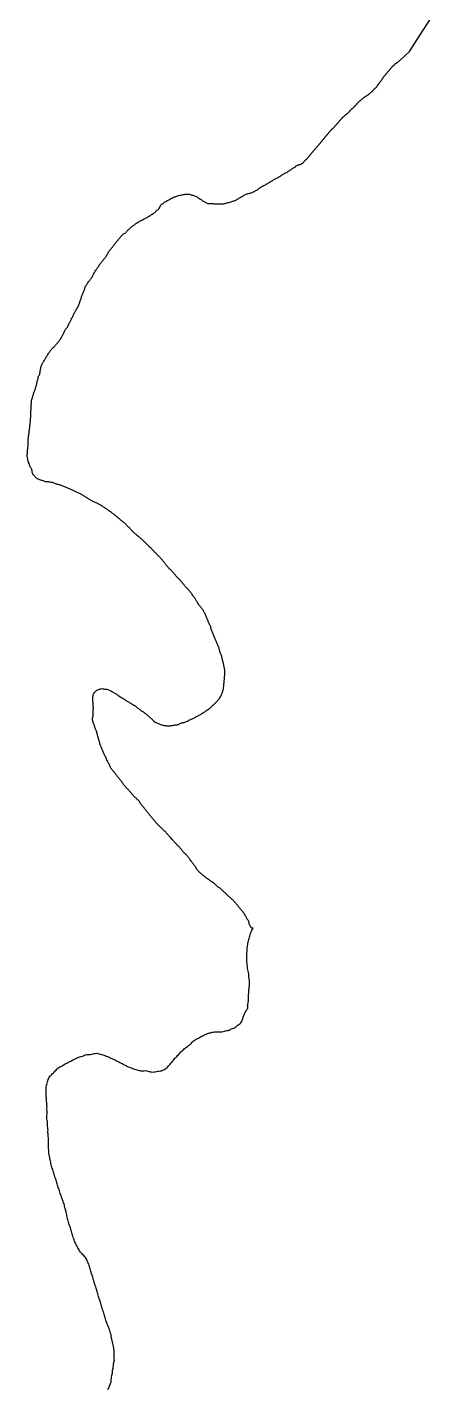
# Model space of a CAD drawing. Header units: inches. Extents: x 141448 to 685535, y 3466439 to 4099221.
# Drawn here: x 173106 to 178239, y 3748019 to 3765173 of the extents above; entities that cross this region are included whole.
import ezdxf

# ---------------------------------------------------------------- set-up
doc = ezdxf.new("R2010")
doc.units = ezdxf.units.IN
doc.header["$MEASUREMENT"] = 0
doc.layers.add('az_county', color=7, linetype='Continuous')

msp = doc.modelspace()

# ---------------------------------------------------------------- linework, layer by layer
at = {"layer": 'az_county'}
msp.add_lwpolyline([(174122.953125, 3748009.5), (174129.546875, 3748023.75), (174137.34375, 3748038), (174141.84375, 3748052.5), (174145.546875, 3748063), (174162.25, 3748108.5), (174164.65625, 3748125), (174168.84375, 3748162), (174170.84375, 3748185.5), (174178.453125, 3748214), (174181.453125, 3748248.5), (174186.65625, 3748279), (174192.15625, 3748318.5), (174192.75, 3748325.75), (174195.15625, 3748354), (174205.046875, 3748375.75), (174202.453125, 3748410.5), (174201.546875, 3748457), (174199.546875, 3748493.25), (174196.546875, 3748532.5), (174183.546875, 3748588), (174173.046875, 3748642.5), (174163.84375, 3748675.25), (174164.546875, 3748701.5), (174155.75, 3748721), (174151.34375, 3748736), (174146.65625, 3748751), (174141.546875, 3748766), (174136.25, 3748780.5), (174130.546875, 3748795.25), (174124.546875, 3748809.75), (174118.453125, 3748824.25), (174112.546875, 3748839), (174107.046875, 3748853.5), (174102.25, 3748868.5), (174097.546875, 3748883.5), (174092.84375, 3748898.5), (174088.15625, 3748913.5), (174083.453125, 3748928.5), (174078.75, 3748943.5), (174074.15625, 3748958.5), (174069.453125, 3748973.5), (174064.75, 3748988.5), (174060.15625, 3749003.5), (174055.546875, 3749018.5), (174050.84375, 3749033.5), (174046.25, 3749048.5), (174041.65625, 3749063.5), (174037.046875, 3749078.5), (174032.453125, 3749093.5), (174027.84375, 3749108.5), (174023.25, 3749123.5), (174018.65625, 3749138.5), (174014.046875, 3749153.5), (174009.453125, 3749168.5), (174004.84375, 3749183.5), (174000.34375, 3749198.5), (173995.75, 3749213.5), (173991.15625, 3749228.5), (173986.546875, 3749243.5), (173982.046875, 3749258.5), (173977.453125, 3749273.5), (173972.84375, 3749288.5), (173968.25, 3749303.5), (173963.65625, 3749318.5), (173959.046875, 3749333.5), (173954.546875, 3749348.5), (173949.953125, 3749363.5), (173945.34375, 3749378.5), (173940.75, 3749393.5), (173936.15625, 3749408.75), (173931.546875, 3749423.75), (173926.953125, 3749438.75), (173922.25, 3749453.75), (173917.65625, 3749468.75), (173913.046875, 3749483.75), (173908.34375, 3749498.75), (173903.75, 3749513.75), (173899.046875, 3749528.5), (173894.453125, 3749543.5), (173889.75, 3749558.5), (173885.046875, 3749573.5), (173880.34375, 3749588.5), (173874.953125, 3749603.25), (173868.84375, 3749617.75), (173862.15625, 3749632), (173855.046875, 3749646), (173847.453125, 3749660), (173838.84375, 3749673), (173829.046875, 3749685), (173818.453125, 3749696.5), (173807.453125, 3749708), (173796.34375, 3749719), (173785.453125, 3749730.5), (173775.046875, 3749742.25), (173766.25, 3749755.25), (173758.34375, 3749769), (173750.65625, 3749782.5), (173743.25, 3749796.5), (173735.84375, 3749810), (173728.34375, 3749824), (173720.75, 3749837.75), (173713.546875, 3749851.75), (173706.84375, 3749866), (173701.046875, 3749880.5), (173695.953125, 3749895.25), (173691.15625, 3749910.25), (173686.546875, 3749925.25), (173682.046875, 3749940.25), (173677.34375, 3749955.5), (173672.75, 3749970.5), (173668.25, 3749985.5), (173663.75, 3750000.5), (173659.15625, 3750015.5), (173654.453125, 3750030.5), (173649.75, 3750045.5), (173645.046875, 3750060.5), (173640.453125, 3750075.5), (173635.75, 3750090.5), (173630.953125, 3750105.5), (173626.15625, 3750120.25), (173621.65625, 3750135.5), (173617.453125, 3750150.5), (173613.546875, 3750165.5), (173609.75, 3750181), (173606.15625, 3750196), (173602.953125, 3750211.5), (173599.84375, 3750227), (173596.84375, 3750242.5), (173593.65625, 3750257.75), (173590.25, 3750273), (173585.453125, 3750288), (173579.75, 3750302.5), (173577.046875, 3750318), (173574.65625, 3750333.5), (173570.953125, 3750348.75), (173564.546875, 3750363), (173559.15625, 3750378), (173554.453125, 3750392.75), (173549.453125, 3750407.5), (173543.75, 3750422.25), (173538.25, 3750437), (173533.15625, 3750452), (173528.046875, 3750466.75), (173522.953125, 3750481.5), (173517.75, 3750496.25), (173512.546875, 3750511), (173507.25, 3750526), (173502.046875, 3750540.5), (173496.75, 3750555.5), (173491.546875, 3750570.5), (173486.546875, 3750585.25), (173481.953125, 3750600.25), (173477.953125, 3750615.5), (173474.046875, 3750630.5), (173469.65625, 3750645.5), (173464.84375, 3750660.5), (173459.84375, 3750675.5), (173454.84375, 3750690.5), (173449.953125, 3750705.25), (173445.15625, 3750720.25), (173440.546875, 3750735.25), (173435.84375, 3750750.25), (173431.25, 3750765.25), (173426.65625, 3750780.25), (173422.15625, 3750795.25), (173417.65625, 3750810.5), (173413.25, 3750825.5), (173408.953125, 3750840.5), (173405.046875, 3750855.75), (173401.953125, 3750871), (173398.84375, 3750886.5), (173395.546875, 3750901.75), (173392.34375, 3750917), (173389.046875, 3750932.5), (173385.75, 3750948), (173382.15625, 3750963), (173378.84375, 3750978.5), (173377.453125, 3750994), (173377.15625, 3751010), (173376.65625, 3751025.5), (173376.046875, 3751041.25), (173375.546875, 3751057), (173374.953125, 3751072.5), (173374.546875, 3751088.25), (173374.15625, 3751104), (173374.34375, 3751119.75), (173374.84375, 3751135.5), (173375.046875, 3751151), (173374.25, 3751166.75), (173372.453125, 3751182.5), (173370.34375, 3751198), (173368.75, 3751213.5), (173367.75, 3751229.25), (173367.046875, 3751245), (173366.84375, 3751260.5), (173367.75, 3751276.25), (173367.25, 3751292), (173364.453125, 3751307.5), (173362.453125, 3751323), (173361.84375, 3751338.5), (173361.546875, 3751354.5), (173361.046875, 3751370), (173359.546875, 3751385.75), (173356.546875, 3751401), (173353.34375, 3751416.5), (173351.65625, 3751432), (173352.546875, 3751447.75), (173355.046875, 3751463.5), (173356.84375, 3751479), (173356.65625, 3751494.5), (173356.15625, 3751510.25), (173355.546875, 3751526), (173354.953125, 3751541.5), (173354.25, 3751557.25), (173356.25, 3751573.5), (173352.65625, 3751588.5), (173351.84375, 3751604.25), (173350.953125, 3751620), (173350.046875, 3751635.5), (173349.15625, 3751651.5), (173348.25, 3751667), (173347.453125, 3751682.75), (173346.546875, 3751698.5), (173345.75, 3751714), (173345.046875, 3751729.75), (173344.25, 3751745.5), (173343.65625, 3751761.25), (173343.84375, 3751777), (173344.65625, 3751792.5), (173345.15625, 3751808.5), (173345.84375, 3751824), (173348.046875, 3751839.5), (173351.546875, 3751854.75), (173355.34375, 3751870), (173360.15625, 3751885), (173365.65625, 3751899.75), (173371.453125, 3751914.25), (173377.453125, 3751929), (173383.65625, 3751943.5), (173391.546875, 3751956.75), (173402.546875, 3751967.75), (173414.546875, 3751978), (173425.65625, 3751989.5), (173436.65625, 3752000.5), (173447.546875, 3752012), (173458.453125, 3752023.25), (173469.34375, 3752034.5), (173480.34375, 3752045.5), (173491.453125, 3752057), (173502.75, 3752067.75), (173516.34375, 3752075.25), (173531.046875, 3752081), (173545.546875, 3752087), (173558.25, 3752096.25), (173571.15625, 3752105), (173585.046875, 3752112.5), (173599.046875, 3752119.75), (173612.953125, 3752127), (173626.84375, 3752134.5), (173640.75, 3752141.5), (173654.65625, 3752148.75), (173668.65625, 3752156), (173682.65625, 3752163), (173696.65625, 3752170), (173710.65625, 3752177.25), (173724.65625, 3752184.5), (173738.34375, 3752192), (173752.84375, 3752198), (173767.953125, 3752202.25), (173783.15625, 3752206.25), (173798.546875, 3752209.5), (173813.546875, 3752214), (173827.546875, 3752221.25), (173841.65625, 3752228), (173856.953125, 3752231.25), (173872.75, 3752232), (173888.453125, 3752230.5), (173904.046875, 3752230.75), (173919.453125, 3752234), (173934.65625, 3752238.25), (173949.953125, 3752242.5), (173965.25, 3752245.25), (173980.75, 3752245.5), (173996.25, 3752242.5), (174011.75, 3752239), (174027.046875, 3752235.5), (174042.34375, 3752232), (174057.453125, 3752227.5), (174072.046875, 3752222), (174086.65625, 3752216), (174101.453125, 3752210.75), (174116.25, 3752205.5), (174130.65625, 3752199.25), (174145.046875, 3752192.75), (174159.046875, 3752186), (174173.15625, 3752179), (174187.34375, 3752172.5), (174201.75, 3752166), (174216.046875, 3752159.75), (174230.34375, 3752153), (174244.453125, 3752146), (174258.34375, 3752139), (174272.15625, 3752131.5), (174288.953125, 3752122.5), (174299.84375, 3752116.5), (174313.84375, 3752109.5), (174327.84375, 3752102.5), (174341.546875, 3752094.75), (174355.15625, 3752087), (174369.15625, 3752080), (174383.546875, 3752073.5), (174398.15625, 3752068), (174413.15625, 3752063), (174427.84375, 3752057.75), (174442.546875, 3752052), (174457.34375, 3752047), (174472.25, 3752041.5), (174487.15625, 3752036.75), (174502.25, 3752032.5), (174517.546875, 3752029.5), (174533.15625, 3752027), (174548.84375, 3752025), (174564.453125, 3752024), (174580.046875, 3752025.5), (174595.75, 3752028), (174611.046875, 3752026), (174626.171875, 3752021.5), (174641.265625, 3752017), (174656.46875, 3752012.5), (174671.96875, 3752010.5), (174687.671875, 3752009.5), (174703.265625, 3752010.75), (174718.671875, 3752014), (174734.171875, 3752016.5), (174749.765625, 3752018.75), (174765.46875, 3752021), (174780.96875, 3752023.5), (174796.171875, 3752026.75), (174810.859375, 3752032), (174824.765625, 3752039.5), (174838.46875, 3752047.25), (174852.5625, 3752054.25), (174865.359375, 3752063), (174876.46875, 3752074.25), (174886.96875, 3752086), (174896.765625, 3752098.5), (174906.0625, 3752111), (174916.5625, 3752122.5), (174927.171875, 3752134.25), (174937.0625, 3752146.5), (174946.859375, 3752158.5), (174956.5625, 3752171), (174966.671875, 3752183), (174977.5625, 3752194.5), (174988.671875, 3752205.5), (174999.5625, 3752216.75), (175010.5625, 3752228), (175021.46875, 3752239.5), (175032.0625, 3752251), (175042.359375, 3752262.5), (175052.96875, 3752274.25), (175064.359375, 3752285), (175076.671875, 3752295), (175089.0625, 3752304.5), (175101.265625, 3752314.25), (175113.671875, 3752324), (175126.46875, 3752333), (175139.171875, 3752342.25), (175151.96875, 3752351.5), (175164.265625, 3752361.25), (175174.359375, 3752373.25), (175183.0625, 3752386.5), (175194.46875, 3752397), (175207.171875, 3752406), (175220.5625, 3752414.25), (175234.171875, 3752422.25), (175247.859375, 3752430.25), (175261.46875, 3752438), (175275.265625, 3752445.5), (175289.171875, 3752452.75), (175303.0625, 3752460), (175316.859375, 3752467.5), (175330.765625, 3752475), (175345.265625, 3752481), (175359.765625, 3752487), (175373.46875, 3752494.75), (175388.0625, 3752500), (175403.671875, 3752502), (175419.0625, 3752505.25), (175434.0625, 3752510), (175449.265625, 3752513.5), (175464.859375, 3752515), (175480.671875, 3752515.5), (175496.359375, 3752515.5), (175512.0625, 3752515), (175527.765625, 3752515), (175543.46875, 3752515.5), (175558.96875, 3752517.5), (175574.359375, 3752520.75), (175589.5625, 3752525), (175604.671875, 3752528.75), (175620.265625, 3752531), (175635.859375, 3752533.5), (175650.5625, 3752538.5), (175664.171875, 3752546.5), (175678.765625, 3752552.5), (175693.5625, 3752557.75), (175708.0625, 3752563.5), (175721.96875, 3752571), (175734.0625, 3752580.75), (175745.359375, 3752592), (175757.171875, 3752602), (175770.671875, 3752610.75), (175784.46875, 3752619), (175796.859375, 3752628.25), (175806.0625, 3752640.25), (175811.671875, 3752654.75), (175815.765625, 3752670.5), (175820.5625, 3752685.5), (175825.671875, 3752700.5), (175831.0625, 3752715), (175837.171875, 3752729.5), (175843.671875, 3752744), (175850.859375, 3752758), (175859.46875, 3752773.5), (175862.265625, 3752779.25), (175865.671875, 3752784.5), (175869.265625, 3752790), (175872.765625, 3752795.5), (175876.171875, 3752801), (175879.171875, 3752806.5), (175881.46875, 3752811.25), (175883.0625, 3752816.5), (175883.5625, 3752822.5), (175883.265625, 3752829), (175882.765625, 3752834), (175882.5625, 3752840.5), (175882.5625, 3752846), (175882.96875, 3752852.25), (175883.96875, 3752858.5), (175885.0625, 3752864.75), (175886.375, 3752871), (175887.578125, 3752877.25), (175888.78125, 3752883.5), (175889.875, 3752889.75), (175890.78125, 3752896), (175891.484375, 3752902), (175891.984375, 3752908.5), (175892.28125, 3752915), (175892.578125, 3752921), (175892.78125, 3752927.5), (175892.875, 3752934), (175893.078125, 3752940.25), (175893.1875, 3752946.5), (175893.484375, 3752953), (175893.6875, 3752959.25), (175893.78125, 3752965.5), (175893.984375, 3752972), (175894.1875, 3752978.25), (175894.578125, 3752984.5), (175894.984375, 3752991), (175895.484375, 3752997.25), (175895.875, 3753003.5), (175896.28125, 3753010), (175896.78125, 3753016.25), (175897.1875, 3753022.5), (175897.6875, 3753029), (175898.1875, 3753035.25), (175898.6875, 3753041.5), (175899.1875, 3753048), (175899.6875, 3753054.25), (175900.28125, 3753060.5), (175900.984375, 3753067), (175901.6875, 3753073), (175902.375, 3753079.5), (175903.1875, 3753085.75), (175903.875, 3753092), (175904.578125, 3753098.5), (175905.1875, 3753104.75), (175905.578125, 3753109.75), (175906.078125, 3753117.5), (175906.1875, 3753123), (175906.078125, 3753129.25), (175905.78125, 3753135.5), (175905.375, 3753142), (175905.078125, 3753148.25), (175904.78125, 3753154.5), (175905.578125, 3753161), (175897.984375, 3753209.5), (175898.578125, 3753247.5), (175884.78125, 3753296.5), (175882.1875, 3753319.5), (175880.578125, 3753335.25), (175878.28125, 3753350.75), (175876.078125, 3753366.25), (175874.6875, 3753382), (175873.078125, 3753397.5), (175871.28125, 3753413.25), (175870.984375, 3753429), (175871.1875, 3753444.5), (175871.78125, 3753460.25), (175872.484375, 3753476), (175873.1875, 3753491.5), (175873.984375, 3753507.5), (175874.984375, 3753523), (175875.984375, 3753538.5), (175876.984375, 3753554.5), (175878.078125, 3753570), (175879.078125, 3753585.5), (175880.484375, 3753601.25), (175882.875, 3753616.75), (175886.1875, 3753632), (175889.078125, 3753647.5), (175892.078125, 3753663), (175896.578125, 3753678), (175901.484375, 3753693), (175905.6875, 3753708), (175909.6875, 3753723.25), (175913.078125, 3753738.5), (175916.578125, 3753754), (175922.484375, 3753768.5), (175929.484375, 3753782.5), (175936.875, 3753796.5), (175944.375, 3753810), (175951.78125, 3753824), (175927.1875, 3753825), (175922.28125, 3753838), (175916.984375, 3753847.75), (175911.875, 3753857.5), (175906.875, 3753867.25), (175902.578125, 3753877.25), (175900.375, 3753888), (175898.875, 3753898.75), (175895.6875, 3753909), (175890.1875, 3753918.25), (175883.578125, 3753927), (175877.484375, 3753936), (175872.078125, 3753945.5), (175866.78125, 3753955), (175861.6875, 3753964.5), (175856.484375, 3753974), (175851.484375, 3753984), (175846.28125, 3753993.5), (175840.28125, 3754002.5), (175833.984375, 3754011.5), (175827.578125, 3754020), (175821.078125, 3754029), (175814.484375, 3754037.5), (175807.78125, 3754046), (175800.984375, 3754054.5), (175794.078125, 3754063), (175787.078125, 3754071.5), (175779.984375, 3754079.5), (175772.78125, 3754087.75), (175765.78125, 3754096), (175758.984375, 3754104.5), (175752.578125, 3754113.5), (175746.078125, 3754122), (175738.984375, 3754130.25), (175731.578125, 3754138), (175724.078125, 3754146), (175717.078125, 3754154.5), (175710.078125, 3754162.5), (175702.78125, 3754170.75), (175695.078125, 3754178.5), (175686.875, 3754185.5), (175678.484375, 3754192.5), (175670.28125, 3754199.5), (175662.28125, 3754207), (175654.375, 3754214.5), (175646.484375, 3754222), (175638.375, 3754229.25), (175630.28125, 3754236.5), (175622.1875, 3754243.75), (175614.078125, 3754251), (175605.984375, 3754258.25), (175597.875, 3754265.5), (175589.875, 3754273), (175581.984375, 3754280.5), (175574.078125, 3754288), (175566.375, 3754295.5), (175558.5625, 3754303), (175550.671875, 3754310.5), (175542.671875, 3754318), (175534.265625, 3754324.75), (175524.96875, 3754330.5), (175516.0625, 3754336.75), (175507.96875, 3754344), (175499.96875, 3754351.25), (175491.765625, 3754358.5), (175483.46875, 3754365.5), (175475.265625, 3754372.5), (175467.0625, 3754379.75), (175458.671875, 3754386.75), (175450.265625, 3754393.5), (175441.671875, 3754400.25), (175432.765625, 3754406.5), (175423.5625, 3754412), (175414.171875, 3754417.75), (175405.0625, 3754423.75), (175396.171875, 3754430), (175387.359375, 3754436.5), (175378.5625, 3754443), (175370.0625, 3754449.5), (175361.46875, 3754456.25), (175352.96875, 3754463), (175344.46875, 3754469.75), (175335.96875, 3754476.5), (175327.5625, 3754483.5), (175319.0625, 3754490.25), (175310.671875, 3754497), (175302.171875, 3754504), (175293.859375, 3754511), (175285.5625, 3754518), (175277.671875, 3754525.5), (175269.765625, 3754533), (175261.96875, 3754540.5), (175254.46875, 3754548.5), (175247.5625, 3754556.75), (175242.359375, 3754566.25), (175237.171875, 3754576), (175231.0625, 3754585), (175224.765625, 3754594), (175218.359375, 3754602.5), (175212.0625, 3754611.5), (175205.671875, 3754620.25), (175199.265625, 3754629), (175192.765625, 3754637.75), (175186.265625, 3754646.5), (175179.765625, 3754655), (175173.171875, 3754664), (175166.671875, 3754672.5), (175160.0625, 3754681.25), (175153.46875, 3754690), (175146.96875, 3754698.5), (175140.5625, 3754707.25), (175133.96875, 3754716), (175127.359375, 3754724.5), (175120.671875, 3754733.25), (175113.671875, 3754741.5), (175106.171875, 3754749.5), (175097.96875, 3754756.5), (175089.5625, 3754763.5), (175081.96875, 3754771.25), (175074.859375, 3754779.5), (175067.96875, 3754788), (175061.171875, 3754796.5), (175054.46875, 3754805), (175047.5625, 3754813.5), (175040.5625, 3754821.75), (175033.5625, 3754830), (175026.359375, 3754838), (175019.171875, 3754846.25), (175011.765625, 3754854.5), (175004.265625, 3754862.25), (174996.671875, 3754870), (174989.171875, 3754877.75), (174981.5625, 3754885.5), (174973.96875, 3754893.5), (174966.359375, 3754901), (174958.859375, 3754909), (174951.46875, 3754917), (174944.265625, 3754925), (174937.171875, 3754933.5), (174930.0625, 3754941.5), (174923.0625, 3754950), (174915.96875, 3754958), (174908.765625, 3754966.25), (174901.46875, 3754974.25), (174894.171875, 3754982.5), (174886.96875, 3754990.5), (174879.5625, 3754998.5), (174872.265625, 3755006.5), (174864.96875, 3755014.5), (174857.5625, 3755022.5), (174850.171875, 3755030.5), (174842.765625, 3755038.5), (174835.265625, 3755046.5), (174827.5625, 3755054), (174819.859375, 3755061.75), (174811.96875, 3755069.25), (174804.0625, 3755076.75), (174796.0625, 3755084), (174788.171875, 3755091.5), (174780.265625, 3755099), (174772.46875, 3755106.5), (174764.671875, 3755114.25), (174757.0625, 3755122), (174749.46875, 3755129.75), (174741.96875, 3755137.5), (174734.46875, 3755145.5), (174727.171875, 3755153.5), (174719.96875, 3755161.75), (174712.765625, 3755170), (174705.765625, 3755178), (174698.671875, 3755186.5), (174691.671875, 3755194.75), (174684.765625, 3755203), (174677.765625, 3755211.5), (174670.859375, 3755220), (174664.0625, 3755228.5), (174657.171875, 3755236.75), (174650.359375, 3755245.25), (174643.5625, 3755253.75), (174636.859375, 3755262.25), (174630.0625, 3755271), (174623.46875, 3755279.5), (174616.765625, 3755288), (174610.0625, 3755296.5), (174603.359375, 3755305), (174596.765625, 3755313.75), (174590.171875, 3755322.5), (174583.5625, 3755331), (174576.96875, 3755339.75), (174570.265625, 3755348.25), (174563.5625, 3755356.75), (174556.5625, 3755365), (174549.359375, 3755373.25), (174542.265625, 3755381.5), (174535.265625, 3755390), (174528.765625, 3755398.5), (174523.5625, 3755408), (174518.265625, 3755417.5), (174511.5625, 3755426), (174504.171875, 3755434), (174496.46875, 3755442), (174488.5625, 3755449.5), (174480.5625, 3755456.75), (174472.0625, 3755463.5), (174463.5625, 3755470.5), (174455.765625, 3755477.75), (174448.46875, 3755486), (174441.5625, 3755494.25), (174434.671875, 3755502.75), (174427.765625, 3755511), (174420.5625, 3755519.25), (174413.265625, 3755527.5), (174405.96875, 3755535.5), (174398.5625, 3755543.5), (174391.171875, 3755551.5), (174383.859375, 3755559.5), (174376.46875, 3755567.5), (174369.0625, 3755575.5), (174361.859375, 3755583.5), (174354.5625, 3755591.5), (174347.46875, 3755599.75), (174340.46875, 3755608), (174333.5625, 3755616.5), (174326.859375, 3755625), (174320.265625, 3755633.5), (174313.765625, 3755642.5), (174307.171875, 3755651), (174300.671875, 3755659.75), (174294.0625, 3755668.5), (174287.46875, 3755677), (174280.859375, 3755685.75), (174274.265625, 3755694.5), (174267.46875, 3755703), (174260.171875, 3755711), (174253.0625, 3755719), (174246.46875, 3755727.75), (174240.265625, 3755736.75), (174234.171875, 3755745.75), (174228.0625, 3755754.75), (174221.96875, 3755763.75), (174215.359375, 3755772.5), (174208.5625, 3755781), (174201.671875, 3755789.25), (174194.671875, 3755797.5), (174187.671875, 3755806), (174180.265625, 3755814), (174172.765625, 3755822), (174165.5625, 3755830.25), (174159.171875, 3755839), (174153.96875, 3755848.25), (174150.359375, 3755858.5), (174147.265625, 3755869), (174143.5625, 3755879.5), (174138.359375, 3755888.75), (174132.0625, 3755897.5), (174125.5625, 3755906.5), (174119.96875, 3755916), (174115.171875, 3755925.5), (174110.859375, 3755935.5), (174106.5625, 3755945.5), (174102.671875, 3755955.75), (174098.96875, 3755966), (174094.5625, 3755976), (174089.171875, 3755985.5), (174083.5625, 3755994.5), (174078.765625, 3756004.5), (174074.5625, 3756014.5), (174070.5625, 3756024.5), (174066.5625, 3756034.5), (174062.46875, 3756044.75), (174058.46875, 3756055), (174054.46875, 3756065), (174050.46875, 3756075), (174046.46875, 3756085), (174042.46875, 3756095.5), (174038.46875, 3756105.5), (174034.359375, 3756115.5), (174030.359375, 3756125.5), (174026.359375, 3756135.75), (174022.5625, 3756146), (174019.0625, 3756156.25), (174015.859375, 3756166.5), (174013.0625, 3756177), (174010.359375, 3756187.5), (174007.5625, 3756198), (174004.5625, 3756208.5), (174001.46875, 3756219), (173998.265625, 3756229.5), (173995.171875, 3756239.75), (173992.0625, 3756250.25), (173989.171875, 3756260.75), (173986.671875, 3756271.5), (173984.265625, 3756282), (173981.171875, 3756292.5), (173977.5625, 3756302.5), (173973.765625, 3756312.75), (173969.96875, 3756323), (173966.265625, 3756333.25), (173962.5625, 3756343.5), (173958.859375, 3756353.5), (173955.0625, 3756364), (173951.359375, 3756374), (173947.671875, 3756384.5), (173944.0625, 3756394.5), (173940.0625, 3756404.5), (173936.671875, 3756415), (173934.0625, 3756425.5), (173931.859375, 3756436.5), (173930.0625, 3756447), (173929.265625, 3756458), (173930.265625, 3756468.5), (173932.96875, 3756479), (173935.5625, 3756490), (173936.265625, 3756500.5), (173935.359375, 3756511.5), (173934.359375, 3756522.5), (173934.5625, 3756533.25), (173935.5625, 3756544), (173936.765625, 3756555), (173937.671875, 3756565.75), (173938.359375, 3756576.5), (173938.859375, 3756587.5), (173938.859375, 3756598.5), (173938.359375, 3756609), (173937.5625, 3756620), (173936.671875, 3756631), (173935.96875, 3756641.5), (173935.359375, 3756652.5), (173934.859375, 3756663.5), (173934.171875, 3756674.25), (173933.265625, 3756685), (173932.359375, 3756696), (173931.765625, 3756707), (173931.671875, 3756717.75), (173932.359375, 3756728.5), (173933.5625, 3756739.5), (173935.5625, 3756750.25), (173938.359375, 3756761), (173942.0625, 3756771), (173947.0625, 3756780.5), (173953.265625, 3756789.5), (173959.859375, 3756798.5), (173966.671875, 3756807), (173974.96875, 3756814), (173984.46875, 3756819), (173994.265625, 3756824), (174004.359375, 3756828), (174014.5625, 3756832.25), (174024.96875, 3756836), (174035.359375, 3756839), (174045.96875, 3756840), (174056.671875, 3756839), (174067.46875, 3756837), (174078.359375, 3756835), (174089.171875, 3756834.25), (174100.171875, 3756834.5), (174110.765625, 3756832.5), (174121.265625, 3756829.5), (174131.5625, 3756825.75), (174141.359375, 3756821), (174151.0625, 3756816.25), (174160.5625, 3756811), (174169.96875, 3756805.5), (174179.359375, 3756800), (174188.765625, 3756794.5), (174198.171875, 3756789), (174207.5625, 3756783.5), (174217.0625, 3756778.5), (174226.671875, 3756773), (174236.0625, 3756767.5), (174244.96875, 3756761.5), (174253.46875, 3756754.5), (174261.859375, 3756747.75), (174270.46875, 3756741), (174279.265625, 3756734.5), (174288.359375, 3756728.5), (174297.96875, 3756723.5), (174307.671875, 3756718.5), (174317.171875, 3756713.5), (174326.359375, 3756707.5), (174335.359375, 3756701.5), (174344.265625, 3756695.25), (174353.46875, 3756689.5), (174362.671875, 3756683.5), (174371.96875, 3756678), (174381.265625, 3756672.5), (174390.5625, 3756666.75), (174399.859375, 3756661), (174409.265625, 3756655.5), (174418.5625, 3756650), (174426.671875, 3756643.5), (174437.5625, 3756639.25), (174447.0625, 3756634), (174456.265625, 3756628.25), (174464.859375, 3756621.75), (174473.0625, 3756614.5), (174481.171875, 3756607.25), (174489.765625, 3756600.5), (174498.765625, 3756594.5), (174507.859375, 3756588.5), (174516.765625, 3756582.25), (174525.265625, 3756575.5), (174533.765625, 3756568.75), (174542.765625, 3756562.5), (174551.96875, 3756557), (174561.359375, 3756551.25), (174570.46875, 3756545.5), (174579.46875, 3756539.25), (174588.359375, 3756533), (174596.765625, 3756526), (174604.96875, 3756519), (174613.171875, 3756512), (174621.359375, 3756504.5), (174629.46875, 3756497.5), (174637.5625, 3756490), (174645.671875, 3756483), (174653.671875, 3756475.5), (174661.765625, 3756468.25), (174669.859375, 3756461), (174677.859375, 3756453.5), (174685.96875, 3756446.5), (174694.0625, 3756439), (174702.171875, 3756432), (174718.46875, 3756419.5), (174727.359375, 3756413.5), (174736.859375, 3756408), (174746.859375, 3756403.75), (174756.96875, 3756399.75), (174767.0625, 3756395.75), (174777.171875, 3756391.75), (174787.359375, 3756388), (174797.671875, 3756384.25), (174808.0625, 3756381), (174818.5625, 3756378.5), (174829.359375, 3756377), (174840.171875, 3756376), (174851.0625, 3756374.5), (174861.859375, 3756373.5), (174872.5625, 3756371.75), (174883.46875, 3756370.5), (174894.171875, 3756371), (174904.96875, 3756372.5), (174915.765625, 3756374.25), (174926.5625, 3756376), (174937.265625, 3756377.5), (174948.0625, 3756379), (174958.765625, 3756380.5), (174969.5625, 3756382.25), (174980.265625, 3756384), (174991.171875, 3756385.5), (175002.0625, 3756387), (175012.5625, 3756389.5), (175021.859375, 3756394.5), (175030.265625, 3756401.75), (175039.671875, 3756407), (175050.171875, 3756409.5), (175060.96875, 3756411), (175071.859375, 3756412.5), (175082.46875, 3756415.25), (175092.859375, 3756418.5), (175103.0625, 3756422.25), (175113.078125, 3756426.5), (175122.78125, 3756431.5), (175132.484375, 3756436.5), (175142.1875, 3756441.25), (175152.1875, 3756445.5), (175162.1875, 3756449.75), (175172.1875, 3756454), (175182.078125, 3756458.5), (175191.875, 3756463.5), (175201.578125, 3756468.25), (175211.1875, 3756473.25), (175220.875, 3756478), (175230.578125, 3756483.25), (175240.078125, 3756488.5), (175249.6875, 3756493.5), (175259.28125, 3756498.5), (175268.78125, 3756504), (175278.28125, 3756509.25), (175287.6875, 3756514.75), (175296.984375, 3756520.5), (175306.1875, 3756526), (175315.375, 3756532), (175324.578125, 3756538), (175333.578125, 3756544), (175342.6875, 3756550), (175351.6875, 3756556), (175360.6875, 3756562), (175369.6875, 3756568), (175378.578125, 3756574.5), (175387.484375, 3756580.75), (175396.1875, 3756587.25), (175404.78125, 3756594), (175413.1875, 3756600.75), (175421.375, 3756608), (175429.484375, 3756615), (175437.375, 3756622.5), (175445.28125, 3756630), (175453.1875, 3756637.5), (175461.078125, 3756645), (175468.875, 3756652.5), (175476.578125, 3756660.25), (175484.28125, 3756668), (175491.78125, 3756676), (175499.1875, 3756684), (175506.1875, 3756692), (175512.875, 3756700.75), (175519.375, 3756709.5), (175526.1875, 3756718), (175533.375, 3756726.25), (175539.984375, 3756735), (175544.984375, 3756744.25), (175548.78125, 3756754.5), (175552.484375, 3756764.75), (175556.78125, 3756775), (175561.078125, 3756785), (175564.984375, 3756795), (175568.28125, 3756805.25), (175571.28125, 3756815.75), (175573.984375, 3756826.5), (175576.484375, 3756837), (175578.484375, 3756847.75), (175579.875, 3756858.5), (175581.078125, 3756869), (175582.28125, 3756880), (175583.375, 3756890.75), (175584.484375, 3756901.5), (175585.484375, 3756912.5), (175586.375, 3756923.25), (175587.28125, 3756934), (175588.078125, 3756945), (175588.875, 3756956), (175589.578125, 3756966.75), (175590.484375, 3756977.5), (175591.484375, 3756988.5), (175592.484375, 3756999.5), (175593.484375, 3757010.5), (175594.1875, 3757021.25), (175594.78125, 3757032), (175595.078125, 3757043), (175594.984375, 3757054), (175594.484375, 3757064.5), (175593.375, 3757075.25), (175591.984375, 3757086), (175590.28125, 3757096.5), (175588.375, 3757107.25), (175586.28125, 3757118), (175583.984375, 3757128.5), (175581.578125, 3757139.25), (175579.078125, 3757149.75), (175576.484375, 3757160.5), (175573.78125, 3757171), (175571.078125, 3757181.5), (175568.375, 3757192), (175565.6875, 3757202.75), (175563.078125, 3757213.5), (175560.578125, 3757224), (175558.078125, 3757234.5), (175555.984375, 3757245.5), (175553.578125, 3757256), (175550.578125, 3757266.5), (175546.6875, 3757276.5), (175542.1875, 3757286.5), (175537.6875, 3757296.5), (175533.6875, 3757306.5), (175530.578125, 3757317), (175527.984375, 3757327.5), (175525.28125, 3757338), (175522.578125, 3757348.5), (175519.78125, 3757359), (175516.578125, 3757369.5), (175512.28125, 3757379.25), (175506.484375, 3757388.5), (175501.375, 3757398), (175496.875, 3757408), (175492.578125, 3757418), (175488.28125, 3757428), (175484.078125, 3757438), (175479.875, 3757448), (175475.578125, 3757458), (175471.375, 3757468), (175467.1875, 3757478), (175463.078125, 3757488), (175458.875, 3757498.25), (175454.6875, 3757508.25), (175450.484375, 3757518.25), (175446.28125, 3757528.5), (175442.078125, 3757538.5), (175437.875, 3757548.5), (175433.6875, 3757558.5), (175429.578125, 3757568.5), (175425.375, 3757578.5), (175421.28125, 3757588.5), (175417.984375, 3757599), (175417.578125, 3757610), (175416.6875, 3757620.5), (175412.6875, 3757630.5), (175408.1875, 3757640.5), (175403.28125, 3757650.25), (175398.28125, 3757660), (175393.484375, 3757669.75), (175388.875, 3757679.75), (175384.578125, 3757689.75), (175380.578125, 3757700), (175376.484375, 3757710), (175372.578125, 3757720), (175368.484375, 3757730), (175364.375, 3757740.25), (175360.078125, 3757750.25), (175355.578125, 3757760), (175350.984375, 3757770), (175346.1875, 3757779.5), (175341.1875, 3757789.5), (175336.1875, 3757799), (175330.984375, 3757808.5), (175325.578125, 3757818), (175320.078125, 3757827.5), (175314.484375, 3757836.75), (175308.6875, 3757846), (175302.6875, 3757855), (175296.484375, 3757864), (175289.984375, 3757872.5), (175283.1875, 3757881), (175276.28125, 3757889.5), (175269.375, 3757898), (175262.6875, 3757906.5), (175256.28125, 3757915.5), (175250.375, 3757924.5), (175244.6875, 3757933.75), (175239.28125, 3757943), (175233.875, 3757952.5), (175225.78125, 3757965.75), (175222.484375, 3757971), (175216.28125, 3757980), (175209.78125, 3757989), (175203.375, 3757997.5), (175197.28125, 3758006.5), (175191.375, 3758015.5), (175185.1875, 3758024.5), (175178.6875, 3758033.25), (175172.078125, 3758042), (175165.484375, 3758050.5), (175158.6875, 3758059), (175151.875, 3758067.5), (175144.875, 3758076), (175137.6875, 3758084), (175130.28125, 3758092), (175122.875, 3758100), (175115.484375, 3758108), (175108.078125, 3758116), (175100.78125, 3758124), (175093.6875, 3758132), (175087.375, 3758141), (175081.1875, 3758150), (175074.375, 3758158.5), (175067.28125, 3758166.75), (175059.984375, 3758175), (175052.78125, 3758183), (175045.6875, 3758191), (175038.375, 3758199.25), (175030.78125, 3758207), (175022.984375, 3758214.5), (175015.1875, 3758222), (175007.578125, 3758230), (175000.1875, 3758238), (174993.078125, 3758246.25), (174986.078125, 3758254.5), (174979.1875, 3758263), (174972.1875, 3758271.25), (174965.078125, 3758279.5), (174957.875, 3758287.5), (174950.6875, 3758295.75), (174943.484375, 3758304), (174936.078125, 3758312), (174928.78125, 3758320), (174921.28125, 3758328), (174913.28125, 3758335.25), (174905.078125, 3758342.5), (174897.375, 3758350), (174890.1875, 3758358), (174883.078125, 3758366.5), (174876.078125, 3758374.5), (174868.984375, 3758383), (174861.875, 3758391), (174854.984375, 3758399.5), (174848.578125, 3758408.5), (174842.375, 3758417.5), (174835.984375, 3758426), (174829.578125, 3758435), (174822.984375, 3758443.5), (174816.078125, 3758452), (174809.078125, 3758460.5), (174801.875, 3758468.5), (174794.28125, 3758476.25), (174786.78125, 3758484), (174779.078125, 3758491.75), (174771.484375, 3758499.5), (174763.78125, 3758507.25), (174756.078125, 3758515), (174748.375, 3758522.5), (174740.78125, 3758530.5), (174733.078125, 3758538), (174725.484375, 3758545.75), (174717.875, 3758553.5), (174710.484375, 3758561.5), (174703.078125, 3758569.5), (174695.6875, 3758577.5), (174688.578125, 3758585.75), (174681.578125, 3758594), (174673.78125, 3758601.5), (174665.359375, 3758608.5), (174656.671875, 3758615), (174648.265625, 3758622), (174640.5625, 3758629.75), (174633.5625, 3758638), (174626.359375, 3758646), (174618.96875, 3758654), (174611.5625, 3758662), (174603.96875, 3758670), (174596.265625, 3758677.5), (174588.46875, 3758685), (174580.5625, 3758692.5), (174572.5625, 3758700), (174564.46875, 3758707), (174556.359375, 3758714.5), (174548.171875, 3758721.5), (174539.96875, 3758728.75), (174531.671875, 3758735.75), (174523.46875, 3758743), (174515.171875, 3758750), (174504.859375, 3758757.25), (174498.5625, 3758764), (174490.265625, 3758771), (174482.0625, 3758778), (174473.765625, 3758785.25), (174465.671875, 3758792.5), (174457.671875, 3758799.75), (174449.671875, 3758807), (174441.765625, 3758814.5), (174434.0625, 3758822.25), (174426.359375, 3758830), (174418.96875, 3758838), (174411.5625, 3758846), (174404.0625, 3758853.75), (174396.359375, 3758861.5), (174388.5625, 3758869), (174380.859375, 3758876.5), (174373.265625, 3758884.5), (174365.765625, 3758892.5), (174358.265625, 3758900.5), (174350.765625, 3758908.25), (174343.171875, 3758916), (174335.46875, 3758923.5), (174327.46875, 3758931), (174319.0625, 3758937.75), (174309.96875, 3758943.75), (174300.671875, 3758949.5), (174291.5625, 3758955.5), (174282.96875, 3758962), (174275.171875, 3758969.75), (174267.5625, 3758977.5), (174259.671875, 3758985), (174251.265625, 3758992), (174242.671875, 3758998.5), (174234.171875, 3759005.5), (174225.859375, 3759012.5), (174217.5625, 3759019.5), (174209.0625, 3759026.25), (174200.0625, 3759032.5), (174191.0625, 3759038.5), (174182.671875, 3759045.25), (174174.46875, 3759052.5), (174166.171875, 3759059.5), (174157.359375, 3759066), (174148.265625, 3759071.75), (174139.671875, 3759078.5), (174131.265625, 3759085.5), (174122.96875, 3759092.5), (174114.5625, 3759099.25), (174105.671875, 3759105.5), (174095.859375, 3759110.25), (174086.5625, 3759116), (174077.46875, 3759122), (174068.46875, 3759128), (174059.5625, 3759134), (174050.46875, 3759140.25), (174041.359375, 3759146), (174032.0625, 3759151.75), (174022.5625, 3759157), (174012.96875, 3759162), (174003.171875, 3759167), (173993.46875, 3759171.5), (173983.5625, 3759176.25), (173973.671875, 3759180.75), (173963.859375, 3759185.5), (173953.96875, 3759190), (173944.171875, 3759194.75), (173934.46875, 3759199.5), (173924.765625, 3759204.5), (173915.265625, 3759210), (173905.765625, 3759215.25), (173896.46875, 3759220.75), (173887.0625, 3759226.5), (173877.859375, 3759232), (173868.5625, 3759237.75), (173859.359375, 3759243.5), (173850.171875, 3759249.5), (173840.96875, 3759255.25), (173831.671875, 3759261), (173822.46875, 3759266.75), (173813.171875, 3759272.5), (173803.765625, 3759278), (173794.359375, 3759283.25), (173784.859375, 3759288.5), (173775.265625, 3759293.5), (173765.5625, 3759298.5), (173755.859375, 3759303.25), (173746.0625, 3759308), (173736.265625, 3759312.5), (173726.359375, 3759317.25), (173716.5625, 3759321.75), (173706.5625, 3759326), (173696.671875, 3759330.5), (173686.671875, 3759335), (173676.765625, 3759339.25), (173666.765625, 3759343.5), (173656.765625, 3759348), (173646.671875, 3759352), (173636.671875, 3759356.25), (173626.5625, 3759360.5), (173616.5625, 3759364.5), (173606.46875, 3759368.75), (173596.46875, 3759373), (173586.359375, 3759377), (173576.265625, 3759381), (173566.171875, 3759385.25), (173556.0625, 3759389.5), (173546.0625, 3759393.5), (173536.0625, 3759397.5), (173525.96875, 3759401.75), (173515.96875, 3759406), (173505.671875, 3759409.5), (173495.0625, 3759412), (173484.5625, 3759415), (173473.96875, 3759417.5), (173463.46875, 3759420.5), (173453.46875, 3759424.5), (173443.765625, 3759429.5), (173433.5625, 3759433), (173422.96875, 3759435.5), (173412.171875, 3759437.25), (173401.46875, 3759439), (173390.859375, 3759441.75), (173380.265625, 3759444.5), (173369.671875, 3759446.25), (173358.671875, 3759445), (173347.859375, 3759444), (173337.359375, 3759446.5), (173326.96875, 3759449.5), (173316.671875, 3759453), (173306.46875, 3759456.5), (173296.171875, 3759460.5), (173285.96875, 3759464.5), (173275.765625, 3759468.25), (173265.5625, 3759472), (173255.265625, 3759475.75), (173245.0625, 3759479.5), (173235.0625, 3759484), (173225.46875, 3759488.75), (173217.359375, 3759496), (173210.0625, 3759504), (173202.859375, 3759512.25), (173195.671875, 3759520.5), (173187.46875, 3759527.75), (173180.265625, 3759535.5), (173174.5625, 3759545), (173170.453125, 3759555), (173169.453125, 3759566), (173169.265625, 3759577), (173166.859375, 3759587.5), (173163.046875, 3759597.75), (173158.75, 3759607.75), (173154.046875, 3759617.5), (173149.15625, 3759627.25), (173144.453125, 3759637), (173139.65625, 3759649), (173136.75, 3759657.5), (173132.84375, 3759667.5), (173128.453125, 3759677.5), (173124.15625, 3759687.5), (173120.65625, 3759697.75), (173117.65625, 3759708.25), (173114.84375, 3759718.75), (173112.34375, 3759729.5), (173110.046875, 3759740), (173108.25, 3759750.5), (173107.046875, 3759761.5), (173106.34375, 3759772.5), (173106.15625, 3759783), (173106.953125, 3759794), (173108.046875, 3759805), (173108.84375, 3759815.5), (173109.34375, 3759826.5), (173110.046875, 3759837.5), (173110.953125, 3759848.25), (173112.15625, 3759859), (173113.34375, 3759870), (173114.546875, 3759880.75), (173115.953125, 3759891.5), (173116.859375, 3759902.25), (173117.46875, 3759913), (173117.859375, 3759924), (173118.0625, 3759935), (173117.859375, 3759945.75), (173117.359375, 3759956.5), (173116.859375, 3759967.5), (173119.265625, 3759987.25), (173120.5625, 3759998), (173121.96875, 3760009), (173123.265625, 3760019.5), (173124.5625, 3760030.5), (173125.96875, 3760041.25), (173127.359375, 3760052), (173128.671875, 3760062.75), (173130.0625, 3760073.5), (173131.359375, 3760084.5), (173132.765625, 3760095), (173134.0625, 3760106), (173135.46875, 3760116.75), (173136.765625, 3760127.5), (173138.0625, 3760138.5), (173139.265625, 3760149), (173140.5625, 3760160), (173141.765625, 3760170.75), (173143.0625, 3760181.5), (173144.171875, 3760192.5), (173145.359375, 3760203), (173146.5625, 3760214), (173147.5625, 3760224.5), (173148.5625, 3760235.5), (173149.265625, 3760246.5), (173149.96875, 3760257), (173150.5625, 3760268), (173151.0625, 3760279), (173151.5625, 3760289.75), (173151.96875, 3760300.5), (173152.359375, 3760311.5), (173152.859375, 3760322.5), (173153.171875, 3760333.5), (173153.46875, 3760344.25), (173153.765625, 3760355), (173153.96875, 3760366), (173154.171875, 3760377), (173154.46875, 3760387.75), (173154.859375, 3760398.5), (173155.46875, 3760409.25), (173157.5625, 3760420), (173158.671875, 3760431), (173159.46875, 3760441.75), (173160.171875, 3760452.5), (173160.96875, 3760463.5), (173161.671875, 3760474.25), (173163.171875, 3760485), (173166.46875, 3760495.5), (173170.765625, 3760505.5), (173174.171875, 3760515.75), (173177.359375, 3760526), (173180.46875, 3760536.5), (173183.5625, 3760547), (173186.671875, 3760557.5), (173189.859375, 3760567.75), (173193.265625, 3760578), (173196.859375, 3760588.5), (173200.5625, 3760598.5), (173204.359375, 3760609), (173208.171875, 3760619), (173211.96875, 3760629.25), (173215.5625, 3760639.5), (173219.0625, 3760649.75), (173221.96875, 3760660.25), (173224.359375, 3760671), (173226.671875, 3760681.5), (173228.859375, 3760692), (173230.96875, 3760702.75), (173233.0625, 3760713.5), (173235.671875, 3760724), (173238.96875, 3760734.25), (173242.265625, 3760744.5), (173244.265625, 3760755.5), (173245.265625, 3760766.5), (173247.5625, 3760777), (173252.859375, 3760786), (173259.859375, 3760794.75), (173265.5625, 3760804), (173266.359375, 3760815), (173267.96875, 3760825.75), (173269.46875, 3760836.5), (173271.0625, 3760847.25), (173272.859375, 3760858), (173274.765625, 3760868.5), (173276.765625, 3760879.5), (173278.859375, 3760890), (173281.46875, 3760900.5), (173284.765625, 3760911), (173289.0625, 3760921), (173293.859375, 3760930.5), (173299.0625, 3760940.25), (173304.671875, 3760949.5), (173310.671875, 3760958.5), (173316.671875, 3760967.75), (173322.46875, 3760977), (173328.265625, 3760986), (173333.96875, 3760995.5), (173339.265625, 3761005), (173344.5625, 3761014.5), (173349.859375, 3761024), (173355.265625, 3761033.5), (173361.171875, 3761042.5), (173367.171875, 3761051.5), (173372.96875, 3761060.75), (173378.859375, 3761070), (173384.765625, 3761079), (173390.765625, 3761088), (173396.765625, 3761097.25), (173402.96875, 3761106.25), (173409.765625, 3761114.5), (173417.46875, 3761122.25), (173425.671875, 3761129.5), (173433.96875, 3761136.5), (173441.765625, 3761144), (173449.0625, 3761152), (173456.0625, 3761160.5), (173462.859375, 3761169), (173469.5625, 3761177.5), (173476.46875, 3761186), (173483.5625, 3761194), (173490.765625, 3761202.25), (173498.0625, 3761210.5), (173505.0625, 3761218.5), (173512.0625, 3761227), (173518.765625, 3761235.5), (173525.171875, 3761244.5), (173531.171875, 3761253.5), (173536.765625, 3761262.75), (173539.265625, 3761268), (173542.0625, 3761272.25), (173547.0625, 3761282), (173551.859375, 3761291.5), (173556.46875, 3761301.5), (173560.96875, 3761311.5), (173565.5625, 3761321), (173570.359375, 3761331), (173575.0625, 3761341), (173580.0625, 3761350.5), (173585.359375, 3761360), (173591.46875, 3761369), (173598.171875, 3761377.5), (173605.171875, 3761386), (173611.96875, 3761394.5), (173618.265625, 3761403.25), (173623.5625, 3761412.75), (173627.359375, 3761423), (173630.859375, 3761433.25), (173635.265625, 3761443.25), (173640.5625, 3761452.75), (173646.171875, 3761462), (173651.765625, 3761471.5), (173656.5625, 3761481), (173660.171875, 3761491.5), (173664.359375, 3761501.5), (173669.46875, 3761511), (173674.671875, 3761520.5), (173679.765625, 3761530), (173684.359375, 3761540), (173688.765625, 3761550), (173693.46875, 3761559.75), (173698.46875, 3761569.5), (173703.5625, 3761579), (173708.859375, 3761588.5), (173714.265625, 3761598), (173719.96875, 3761607.25), (173725.765625, 3761616.5), (173731.5625, 3761625.5), (173736.96875, 3761635), (173741.96875, 3761644.75), (173746.671875, 3761654.5), (173751.171875, 3761664.5), (173755.359375, 3761674.5), (173759.46875, 3761684.5), (173763.265625, 3761694.75), (173767.0625, 3761705), (173770.5625, 3761715.25), (173774.0625, 3761725.5), (173777.671875, 3761736), (173781.171875, 3761746), (173784.5625, 3761756.5), (173787.96875, 3761766.75), (173791.265625, 3761777), (173794.671875, 3761787.5), (173798.0625, 3761797.75), (173801.765625, 3761808), (173805.5625, 3761818), (173809.859375, 3761828), (173814.359375, 3761838), (173818.765625, 3761848), (173822.859375, 3761858), (173826.5625, 3761868.5), (173829.96875, 3761878.75), (173833.46875, 3761889), (173837.171875, 3761899.5), (173841.671875, 3761909.25), (173846.96875, 3761918.5), (173852.671875, 3761927.75), (173858.671875, 3761936.75), (173864.96875, 3761945.75), (173871.359375, 3761954.5), (173877.859375, 3761963.5), (173884.265625, 3761972), (173890.671875, 3761981), (173897.0625, 3761989.75), (173903.765625, 3761998.5), (173910.46875, 3762007), (173916.765625, 3762016), (173922.46875, 3762025), (173927.765625, 3762034.5), (173932.859375, 3762044), (173937.765625, 3762053.75), (173942.671875, 3762063.5), (173947.5625, 3762073.25), (173952.765625, 3762083), (173958.0625, 3762092.5), (173963.859375, 3762101.5), (173970.0625, 3762110.5), (173976.5625, 3762119.25), (173982.859375, 3762128), (173988.96875, 3762137), (173994.96875, 3762146.25), (174000.859375, 3762155.5), (174006.765625, 3762164.5), (174012.765625, 3762173.5), (174018.859375, 3762182.5), (174025.1875, 3762191.5), (174031.78125, 3762200), (174038.484375, 3762208.5), (174045.1875, 3762217), (174051.984375, 3762225.5), (174058.6875, 3762234), (174065.484375, 3762242.5), (174072.375, 3762251), (174079.28125, 3762259.5), (174086.078125, 3762268), (174092.6875, 3762276.5), (174099.078125, 3762285.5), (174104.875, 3762294.5), (174110.28125, 3762304), (174115.375, 3762313.5), (174120.484375, 3762323.25), (174125.578125, 3762333), (174131.1875, 3762342), (174137.375, 3762351), (174143.984375, 3762359.75), (174150.78125, 3762368.25), (174157.78125, 3762376.5), (174164.78125, 3762385), (174171.578125, 3762393.5), (174178.28125, 3762402), (174184.78125, 3762410.5), (174191.28125, 3762419.5), (174197.6875, 3762428), (174204.1875, 3762437), (174210.6875, 3762445.5), (174217.1875, 3762454.5), (174223.875, 3762463), (174230.578125, 3762471.5), (174237.484375, 3762480), (174244.484375, 3762488.25), (174251.484375, 3762496.5), (174258.484375, 3762505), (174265.578125, 3762513), (174272.6875, 3762521.5), (174279.78125, 3762529.5), (174286.875, 3762537.75), (174293.875, 3762546.25), (174300.6875, 3762555), (174308.28125, 3762562.5), (174317.375, 3762568.25), (174327.6875, 3762572.5), (174337.6875, 3762577), (174346.078125, 3762583.25), (174352.78125, 3762591.75), (174358.984375, 3762601), (174365.78125, 3762609.5), (174373.875, 3762616.5), (174382.6875, 3762623), (174391.1875, 3762630), (174398.984375, 3762637.5), (174406.578125, 3762645.5), (174414.078125, 3762653.5), (174421.875, 3762661), (174430.078125, 3762668), (174438.875, 3762674.25), (174448.078125, 3762680), (174457.484375, 3762685.75), (174466.375, 3762692), (174475.078125, 3762698.5), (174483.875, 3762705), (174492.6875, 3762711), (174501.78125, 3762717), (174510.984375, 3762723), (174520.28125, 3762728.75), (174529.578125, 3762734.25), (174539.1875, 3762739.5), (174549.078125, 3762744), (174558.875, 3762748.5), (174568.578125, 3762753.5), (174578.375, 3762758.25), (174588.078125, 3762763), (174597.78125, 3762768), (174607.484375, 3762773), (174617.078125, 3762778), (174626.578125, 3762783.5), (174640.078125, 3762791.5), (174645.078125, 3762794.5), (174654.1875, 3762800.5), (174663.28125, 3762806.5), (174672.484375, 3762812.5), (174681.578125, 3762818.5), (174690.6875, 3762824.5), (174699.6875, 3762830.5), (174708.375, 3762837), (174716.6875, 3762844), (174724.28125, 3762851.75), (174731.875, 3762859.5), (174739.984375, 3762867), (174749.375, 3762873), (174758.28125, 3762879), (174764.875, 3762887.25), (174770.078125, 3762896.75), (174774.78125, 3762906.75), (174779.578125, 3762916.5), (174785.078125, 3762926), (174791.484375, 3762935), (174799.1875, 3762942.5), (174808.078125, 3762948.5), (174817.578125, 3762954), (174826.375, 3762960.5), (174834.875, 3762967.25), (174844.078125, 3762973), (174853.375, 3762978.5), (174862.78125, 3762984), (174872.28125, 3762989.5), (174881.78125, 3762994.75), (174891.28125, 3763000), (174900.78125, 3763005.5), (174910.1875, 3763010.75), (174919.6875, 3763016), (174929.1875, 3763021.5), (174938.875, 3763026.25), (174948.78125, 3763030.75), (174958.984375, 3763034.5), (174969.28125, 3763038), (174979.484375, 3763041.75), (174989.578125, 3763046), (174999.78125, 3763050), (175010.078125, 3763053), (175020.78125, 3763055), (175031.578125, 3763056.5), (175042.375, 3763058.25), (175052.984375, 3763060.5), (175063.578125, 3763063), (175074.28125, 3763065), (175084.984375, 3763066.5), (175095.78125, 3763068), (175106.578125, 3763069.5), (175117.484375, 3763070.5), (175128.390625, 3763071), (175139.09375, 3763070.25), (175149.703125, 3763068), (175160.296875, 3763065), (175170.796875, 3763062), (175181.296875, 3763059), (175191.703125, 3763056), (175202.09375, 3763053), (175212.390625, 3763049.5), (175222.703125, 3763046), (175232.890625, 3763042), (175242.796875, 3763037.5), (175252.09375, 3763032), (175260.5, 3763025), (175269.09375, 3763018.5), (175278.703125, 3763013.25), (175288.390625, 3763008.25), (175297.390625, 3763002.25), (175305.796875, 3762995.25), (175314.09375, 3762988), (175322.703125, 3762981.5), (175332, 3762976), (175341.796875, 3762971.5), (175351.796875, 3762967), (175361.5, 3762962), (175371.203125, 3762956.5), (175381.390625, 3762953.5), (175392.09375, 3762952.5), (175403, 3762952), (175414, 3762952), (175424.890625, 3762952), (175435.796875, 3762951.25), (175446.59375, 3762950.5), (175457.5, 3762950), (175468.296875, 3762949), (175479.203125, 3762948.5), (175490, 3762948.5), (175500.890625, 3762948.75), (175511.796875, 3762949.5), (175522.59375, 3762950), (175533.5, 3762949.5), (175544.296875, 3762948.5), (175555.203125, 3762948.5), (175566.09375, 3762949), (175576.890625, 3762950), (175587.59375, 3762951.5), (175598.296875, 3762953.75), (175608.796875, 3762956.5), (175619.390625, 3762959.25), (175630, 3762961.5), (175640.703125, 3762963.5), (175651.296875, 3762966), (175661.703125, 3762969), (175672, 3762972.5), (175682.203125, 3762976.25), (175692.5, 3762980), (175703, 3762983), (175713.5, 3762986), (175723.703125, 3762989.5), (175733.5, 3762994), (175742.796875, 3762999.5), (175752, 3763005.5), (175761.09375, 3763011.5), (175770.5, 3763017), (175779.796875, 3763022.5), (175789.203125, 3763028), (175798.59375, 3763033.75), (175807.890625, 3763039.25), (175817.296875, 3763044.75), (175826.703125, 3763050), (175836.203125, 3763055.5), (175845.703125, 3763060.75), (175855.296875, 3763065.75), (175865.296875, 3763070), (175875.59375, 3763073.5), (175886.09375, 3763076.5), (175896.59375, 3763079.5), (175907.09375, 3763082), (175917.703125, 3763084.75), (175928.09375, 3763087.75), (175938.296875, 3763091.5), (175948.09375, 3763096.5), (175957.796875, 3763101.5), (175967.796875, 3763105.75), (175977.703125, 3763110.25), (175987.5, 3763115), (175996.890625, 3763120.25), (176005.796875, 3763126.5), (176014.5, 3763133), (176023, 3763140), (176031.5, 3763146.75), (176040.09375, 3763153.25), (176049.203125, 3763159.5), (176058.796875, 3763164.5), (176068.59375, 3763169), (176078.5, 3763173.5), (176088.203125, 3763178.5), (176097.796875, 3763183.75), (176107.09375, 3763189.25), (176116.296875, 3763195), (176125.390625, 3763201), (176134.703125, 3763206.5), (176144.09375, 3763212), (176153.5, 3763217.5), (176163, 3763223), (176172.296875, 3763228.5), (176181.703125, 3763234), (176191, 3763239.5), (176200.390625, 3763245), (176209.796875, 3763250.5), (176219.296875, 3763256), (176228.703125, 3763261.25), (176238.296875, 3763266.5), (176247.890625, 3763271.5), (176257.390625, 3763277), (176267.59375, 3763282), (176276.5, 3763287.5), (176285.890625, 3763292.75), (176295.203125, 3763298.5), (176304.203125, 3763304.5), (176313, 3763311), (176321.890625, 3763317), (176331.015625, 3763323), (176340.609375, 3763328.25), (176350.40625, 3763333), (176360.3125, 3763337.5), (176370.3125, 3763342), (176380.015625, 3763346.5), (176389.40625, 3763352), (176398.40625, 3763358), (176407.21875, 3763364.5), (176415.8125, 3763371), (176424.40625, 3763378), (176433.109375, 3763384.5), (176442.109375, 3763390.5), (176451.21875, 3763396.5), (176460.515625, 3763402), (176469.90625, 3763407.5), (176479.3125, 3763413), (176487.90625, 3763418.75), (176488.109375, 3763424.75), (176495.3125, 3763428.25), (176500.3125, 3763430.5), (176505.40625, 3763432.75), (176510.40625, 3763435), (176515.515625, 3763437), (176520.609375, 3763438.75), (176525.8125, 3763440.5), (176531.109375, 3763442), (176536.515625, 3763443.25), (176542.015625, 3763444.5), (176547.3125, 3763445.5), (176552.609375, 3763447), (176557.609375, 3763449), (176562.40625, 3763451.5), (176567.015625, 3763454.5), (176571.40625, 3763457.75), (176575.609375, 3763461.25), (176579.8125, 3763465), (176583.90625, 3763468.75), (176587.90625, 3763472.5), (176591.71875, 3763476.25), (176595.3125, 3763480.5), (176598.8125, 3763484.5), (176602.21875, 3763489), (176605.8125, 3763493), (176609.609375, 3763497), (176613.40625, 3763501), (176617.3125, 3763505), (176621.109375, 3763509), (176624.90625, 3763512.75), (176628.515625, 3763517), (176632.109375, 3763521), (176635.609375, 3763525.25), (176639.21875, 3763529.5), (176642.71875, 3763533.5), (176646.3125, 3763537.75), (176649.8125, 3763542), (176653.40625, 3763546), (176656.90625, 3763550.25), (176660.40625, 3763554.5), (176663.90625, 3763558.5), (176667.515625, 3763563), (176671.015625, 3763567), (176674.515625, 3763571.25), (176678.015625, 3763575.5), (176681.515625, 3763579.5), (176685.015625, 3763584), (176688.515625, 3763588), (176692.015625, 3763592.25), (176695.609375, 3763596.5), (176699.109375, 3763600.5), (176702.609375, 3763605), (176706.109375, 3763609), (176709.609375, 3763613.25), (176713.109375, 3763617.5), (176716.609375, 3763621.5), (176720.109375, 3763625.75), (176723.609375, 3763630), (176727.109375, 3763634.25), (176730.609375, 3763638.5), (176734.21875, 3763642.5), (176737.8125, 3763646.75), (176741.515625, 3763650.75), (176745.21875, 3763655), (176748.90625, 3763659), (176752.609375, 3763663), (176756.21875, 3763667), (176759.8125, 3763671), (176763.515625, 3763675), (176767.109375, 3763679.25), (176770.71875, 3763683.5), (176774.21875, 3763687.5), (176777.8125, 3763691.5), (176781.3125, 3763696), (176784.8125, 3763700), (176788.3125, 3763704.5), (176791.71875, 3763708.5), (176795.21875, 3763713), (176798.71875, 3763717), (176802.3125, 3763721.25), (176805.8125, 3763725.5), (176809.40625, 3763729.5), (176812.90625, 3763733.75), (176816.515625, 3763738), (176820.015625, 3763742), (176823.515625, 3763746.25), (176826.90625, 3763750.5), (176830.40625, 3763754.75), (176833.90625, 3763759), (176837.3125, 3763763.25), (176840.8125, 3763767.5), (176844.21875, 3763771.75), (176847.609375, 3763776), (176851.109375, 3763780.25), (176854.515625, 3763784.5), (176858.015625, 3763788.75), (176861.40625, 3763793), (176864.8125, 3763797.25), (176868.3125, 3763801.5), (176871.71875, 3763805.75), (176875.21875, 3763810), (176878.71875, 3763814.25), (176882.109375, 3763818.5), (176885.609375, 3763822.75), (176889.109375, 3763827), (176892.609375, 3763831), (176896.109375, 3763835.5), (176899.609375, 3763839.5), (176903.21875, 3763843.75), (176906.90625, 3763847.75), (176910.609375, 3763852), (176914.3125, 3763856), (176918.015625, 3763860), (176921.8125, 3763864), (176925.515625, 3763868), (176929.21875, 3763872), (176933.015625, 3763876), (176936.71875, 3763880), (176940.40625, 3763884), (176944.3125, 3763887.75), (176948.21875, 3763891.5), (176952.21875, 3763895.25), (176956.21875, 3763899), (176960.3125, 3763902.75), (176964.21875, 3763906.5), (176968.21875, 3763910.25), (176972.109375, 3763914), (176975.8125, 3763918.25), (176979.3125, 3763922.5), (176982.71875, 3763926.75), (176986.109375, 3763931), (176989.71875, 3763935), (176993.40625, 3763939), (176997.109375, 3763943), (177000.90625, 3763947), (177004.609375, 3763951), (177008.40625, 3763955), (177012.109375, 3763959), (177015.90625, 3763963.25), (177020.609375, 3763969.25), (177024.015625, 3763973.5), (177027.3125, 3763978), (177030.609375, 3763982.25), (177034.015625, 3763986.5), (177037.40625, 3763991), (177040.8125, 3763995), (177044.40625, 3763999.5), (177048.109375, 3764003.5), (177051.71875, 3764007.5), (177055.515625, 3764011.5), (177059.3125, 3764015.5), (177063.109375, 3764019.5), (177066.90625, 3764023.25), (177070.71875, 3764027.25), (177074.609375, 3764031), (177078.515625, 3764035), (177082.40625, 3764038.75), (177086.3125, 3764042.5), (177090.3125, 3764046.5), (177094.21875, 3764050), (177098.21875, 3764054), (177102.21875, 3764057.5), (177106.3125, 3764061.25), (177110.515625, 3764064.75), (177114.8125, 3764068), (177119.21875, 3764071.5), (177123.609375, 3764074.5), (177128.109375, 3764078), (177132.40625, 3764081.25), (177136.71875, 3764084.75), (177140.8125, 3764088.25), (177144.71875, 3764092), (177148.609375, 3764096), (177152.515625, 3764099.75), (177156.3125, 3764104), (177160.109375, 3764107.75), (177163.90625, 3764111.75), (177167.609375, 3764115.75), (177171.40625, 3764119.75), (177175.109375, 3764123.75), (177178.90625, 3764127.75), (177182.609375, 3764131.75), (177186.40625, 3764135.75), (177190.21875, 3764139.75), (177194.015625, 3764143.75), (177197.8125, 3764147.75), (177201.71875, 3764151.5), (177205.71875, 3764155.25), (177209.8125, 3764158.75), (177213.90625, 3764162.5), (177218.109375, 3764166.25), (177222.109375, 3764169.75), (177226.109375, 3764173.5), (177230.015625, 3764177.25), (177233.90625, 3764181.25), (177237.609375, 3764185.25), (177241.40625, 3764189.25), (177245.109375, 3764193.25), (177248.8125, 3764197.25), (177252.40625, 3764201.25), (177256.109375, 3764205.25), (177259.8125, 3764209.5), (177263.515625, 3764213.5), (177267.21875, 3764217.5), (177271.015625, 3764221.5), (177274.71875, 3764225.5), (177278.609375, 3764229.25), (177282.515625, 3764233.25), (177286.40625, 3764237), (177290.40625, 3764240.75), (177294.40625, 3764244.5), (177298.609375, 3764248.25), (177302.71875, 3764251.75), (177306.90625, 3764255.25), (177311.109375, 3764258.75), (177315.3125, 3764262.25), (177319.515625, 3764265.75), (177323.71875, 3764269.25), (177328.015625, 3764272.75), (177332.21875, 3764276.25), (177336.515625, 3764279.5), (177340.90625, 3764282.75), (177345.21875, 3764286.25), (177349.609375, 3764289.25), (177354.109375, 3764292.75), (177358.609375, 3764295.75), (177363.109375, 3764298.75), (177367.71875, 3764301.75), (177372.3125, 3764304.75), (177376.90625, 3764307.75), (177381.515625, 3764310.75), (177386.109375, 3764313.75), (177390.71875, 3764316.75), (177395.3125, 3764319.75), (177399.8125, 3764322.75), (177404.3125, 3764325.75), (177408.71875, 3764329), (177413.109375, 3764332.25), (177417.21875, 3764335.75), (177421.3125, 3764339.5), (177425.3125, 3764343.25), (177429.3125, 3764347), (177433.3125, 3764350.75), (177437.40625, 3764354.25), (177441.609375, 3764358), (177445.609375, 3764361.75), (177449.71875, 3764365.25), (177453.609375, 3764369), (177457.609375, 3764372.75), (177461.515625, 3764376.75), (177465.40625, 3764380.75), (177469.3125, 3764384.25), (177473.3125, 3764388.25), (177477.21875, 3764392), (177481.109375, 3764395.75), (177485.015625, 3764399.75), (177488.8125, 3764403.75), (177492.609375, 3764407.75), (177496.40625, 3764411.75), (177500.109375, 3764415.75), (177503.8125, 3764419.75), (177507.40625, 3764423.75), (177510.90625, 3764428), (177514.3125, 3764432.25), (177517.515625, 3764436.75), (177520.71875, 3764441.25), (177523.8125, 3764445.75), (177526.8125, 3764450.25), (177529.8125, 3764454.75), (177532.90625, 3764459.25), (177535.90625, 3764464), (177539.109375, 3764468.5), (177542.3125, 3764472.75), (177545.609375, 3764477.25), (177549.109375, 3764481.5), (177552.515625, 3764485.75), (177556.015625, 3764489.75), (177559.515625, 3764494.25), (177562.90625, 3764498.25), (177566.21875, 3764502.75), (177569.515625, 3764507.25), (177572.515625, 3764511.75), (177575.515625, 3764516.25), (177578.40625, 3764520.75), (177581.40625, 3764525.5), (177584.40625, 3764530), (177587.515625, 3764534.75), (177590.53125, 3764539.25), (177593.625, 3764543.75), (177596.625, 3764548.25), (177599.828125, 3764552.75), (177603.03125, 3764557.25), (177606.234375, 3764561.75), (177609.625, 3764565.75), (177613.421875, 3764569.75), (177617.53125, 3764573.5), (177621.421875, 3764577.25), (177625.03125, 3764581.5), (177628.53125, 3764585.75), (177631.921875, 3764590), (177635.328125, 3764594.25), (177638.625, 3764598.75), (177642.03125, 3764602.75), (177645.53125, 3764607.25), (177649.03125, 3764611.25), (177652.53125, 3764615.5), (177656.03125, 3764619.75), (177659.53125, 3764623.75), (177663.03125, 3764628.25), (177666.625, 3764632.25), (177670.125, 3764636.5), (177673.625, 3764640.75), (177677.234375, 3764644.75), (177680.734375, 3764649), (177684.328125, 3764653.25), (177688.03125, 3764657.25), (177691.625, 3764661.25), (177695.328125, 3764665.25), (177699.03125, 3764669.25), (177702.734375, 3764673.25), (177706.53125, 3764677.25), (177710.421875, 3764681.25), (177714.234375, 3764685.25), (177718.234375, 3764688.75), (177722.125, 3764692.75), (177726.125, 3764696.5), (177730.125, 3764700.25), (177734.234375, 3764703.75), (177738.234375, 3764707.5), (177742.421875, 3764711.25), (177746.625, 3764714.75), (177750.921875, 3764717.75), (177755.328125, 3764721.25), (177759.828125, 3764724.25), (177764.234375, 3764727.75), (177768.53125, 3764731), (177772.734375, 3764734.5), (177776.921875, 3764738.25), (177780.921875, 3764741.75), (177785.03125, 3764745.5), (177789.234375, 3764749), (177793.53125, 3764752.25), (177797.921875, 3764755.75), (177802.421875, 3764758.75), (177806.828125, 3764762), (177811.125, 3764765.25), (177920.125, 3764868.75), (178053.421875, 3765078.25), (178239.328125, 3765361.75)], dxfattribs=at)

doc.saveas('drawing.dxf')
